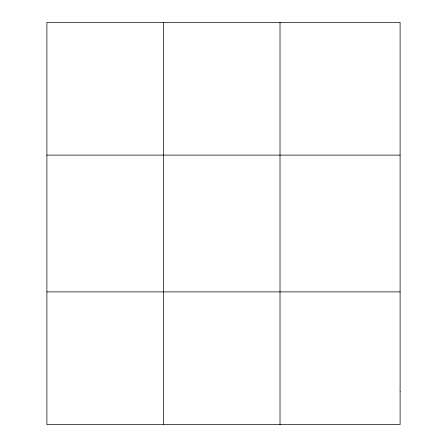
<?xml version="1.0" encoding="UTF-8"?>
<svg xmlns="http://www.w3.org/2000/svg" width="447" height="447" viewBox="0 0 447 447"><rect width="100%" height="100%" fill="white"/><g stroke="black" fill="none" stroke-linecap="round" stroke-linejoin="round"><path stroke-width="0.67" d="M163.457 424.65L163.457 22.35M280.012 424.65L280.012 22.35M46.901 155.109L400.099 155.109M46.901 291.891L400.099 291.891M400.099 391.46L400.099 424.65L46.901 424.65L46.901 22.35L400.099 22.35L400.099 391.46"/></g></svg>
